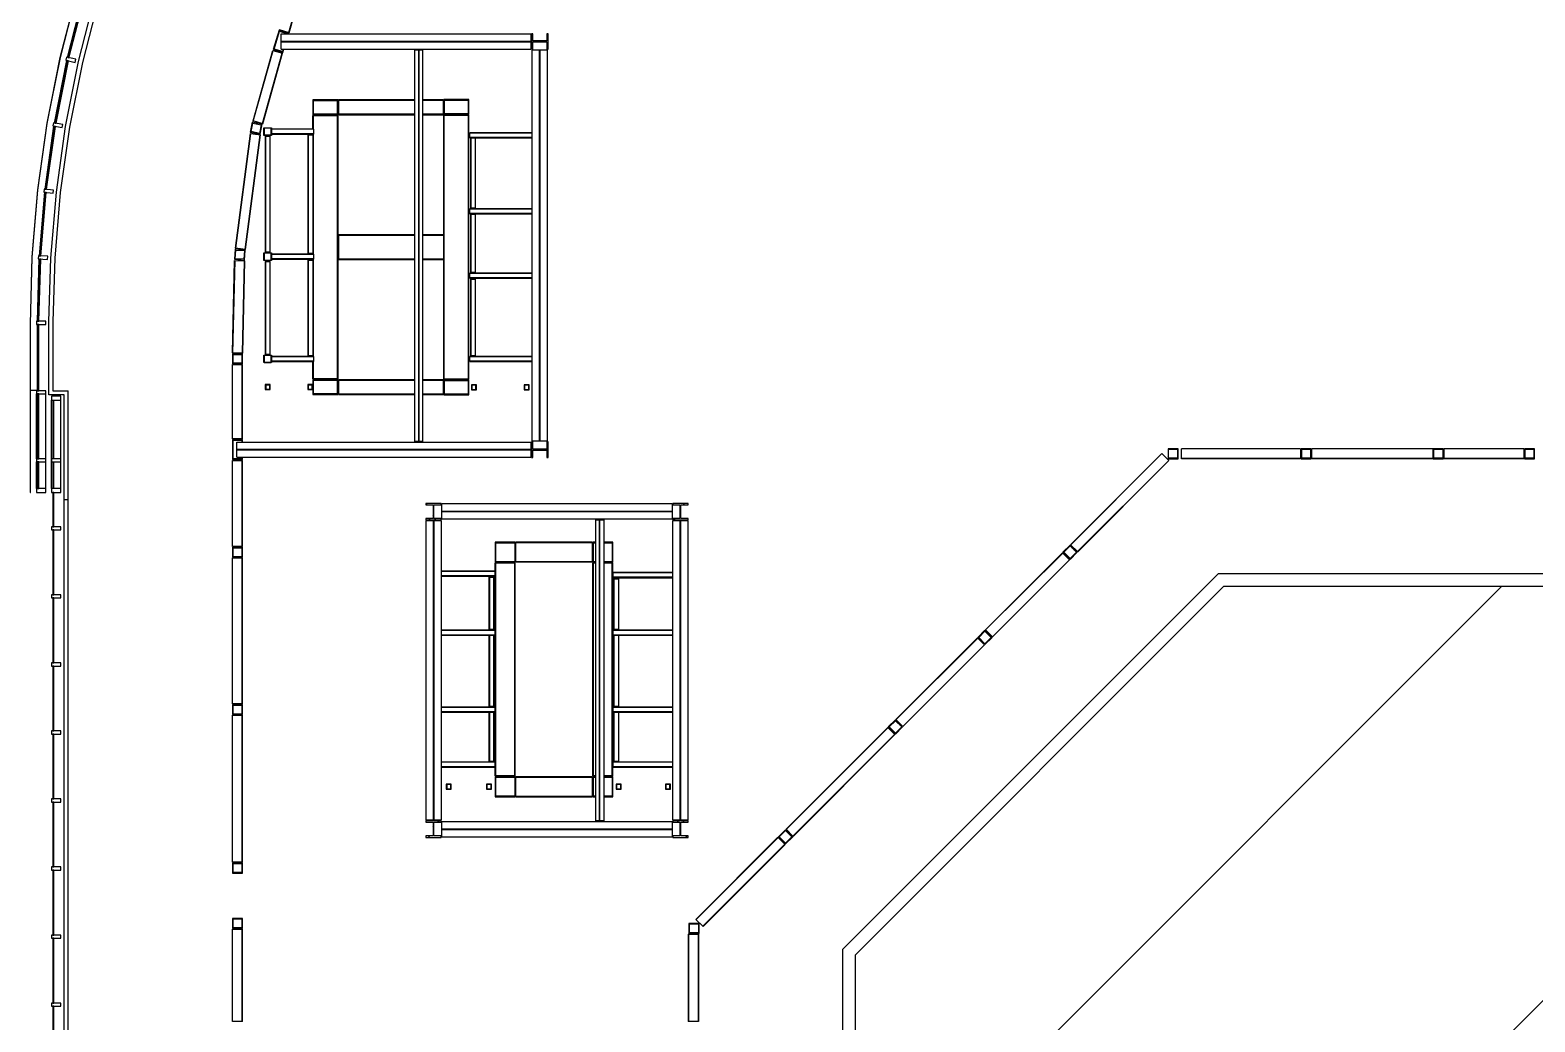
# Model space of a CAD drawing. Header units: inches. Extents: x -60 to 5673, y -29 to 4299.
# Drawn here: x -60 to 1135, y 2747 to 3535 of the extents above; entities that cross this region are included whole.
import ezdxf

# ---------------------------------------------------------------- set-up
doc = ezdxf.new("R2010")
doc.units = ezdxf.units.IN
doc.header["$LTSCALE"] = 96
doc.header["$MEASUREMENT"] = 0
for name, color, linetype in [('A-GLAZ', 2, 'Continuous'), ('A-ROOF-LEVL-THIN', 1, 'Continuous'), ('A-WALL-FULL', 6, 'Continuous')]:
    doc.layers.add(name, color=color, linetype=linetype)
pattern_1 = [(45, (-0.0004, -0.0002), (-9.503515, 9.503515), []), (45, (-0.0004, 14.4), (-9.503515, 9.503515), [])]

msp = doc.modelspace()

# ---------------------------------------------------------------- hatches: boundary and pattern name
at = {"layer": 'A-ROOF-LEVL-THIN'}
h = msp.add_hatch(dxfattribs=at)
h.set_pattern_fill('FP_58', color=256, style=0, pattern_type=2)
h.set_pattern_definition([(45, (0.0003, -2e-06), (-9.503515, 9.503515), []), (45, (0.0003, 14.4), (-9.503515, 9.503515), [])])
h.paths.add_polyline_path([(851.6, 3194.3), (851.6, 3202.3), (843.6, 3202.3), (843.6, 3194.3)], flags=0)
h.paths.add_polyline_path([(844.1, 3194.8), (844.1, 3201.9), (851.1, 3201.9), (851.1, 3194.8)], flags=0)
h = msp.add_hatch(dxfattribs=at)
h.set_pattern_fill('FP_76', color=256, style=0, pattern_type=2)
h.set_pattern_definition([(45, (-0.0003, -2e-06), (-9.503515, 9.503515), []), (45, (-0.0003, 14.4), (-9.503515, 9.503515), [])])
h.paths.add_polyline_path([(254.4, 3145.8), (266.7, 3145.8), (266.7, 3146.9), (260.9, 3146.9), (260.9, 3157.8), (266.7, 3157.8), (266.7, 3158.9), (254.4, 3158.9), (254.4, 3157.8), (260.2, 3157.8), (260.2, 3146.9), (254.4, 3146.9)], flags=0)
h = msp.add_hatch(dxfattribs=at)
h.set_pattern_fill('FP_77', color=256, style=0, pattern_type=2)
h.set_pattern_definition([(45, (-0.0003, -2e-06), (-9.503515, 9.503515), []), (45, (-0.0003, 14.4), (-9.503515, 9.503515), [])])
h.paths.add_polyline_path([(450.4, 3145.8), (462.7, 3145.8), (462.7, 3146.9), (456.9, 3146.9), (456.9, 3157.8), (462.7, 3157.8), (462.7, 3158.9), (450.4, 3158.9), (450.4, 3157.8), (456.2, 3157.8), (456.2, 3146.9), (450.4, 3146.9)], flags=0)
h = msp.add_hatch(dxfattribs=at)
h.set_pattern_fill('FP_13', color=256, style=0, pattern_type=2)
h.set_pattern_definition([(45, (-0.0004, -2e-06), (-9.503515, 9.503515), []), (45, (-0.0004, 14.4), (-9.503515, 9.503515), [])])
h.paths.add_polyline_path([(108.9, 3116.1), (108.9, 3124.1), (100.9, 3124.1), (100.9, 3116.1)], flags=0)
h.paths.add_polyline_path([(108.4, 3116.5), (101.4, 3116.5), (101.4, 3123.6), (108.4, 3123.6)], flags=0)
h = msp.add_hatch(dxfattribs=at)
h.set_pattern_fill('FP_20', color=256, style=0, pattern_type=2)
h.set_pattern_definition([(45, (-0.0004, 0.0005), (-9.503515, 9.503515), []), (45, (-0.0004, 14.4), (-9.503515, 9.503515), [])])
h.paths.add_polyline_path([(108.9, 2991.2), (108.9, 2999.2), (100.9, 2999.2), (100.9, 2991.2)], flags=0)
h.paths.add_polyline_path([(101.4, 2991.7), (101.4, 2998.7), (108.4, 2998.7), (108.4, 2991.7)], flags=0)
h = msp.add_hatch(dxfattribs=at)
h.set_pattern_fill('FP_55', color=256, angle=45, style=0, pattern_type=2)
h.set_pattern_definition([(45, (-3e-05, -0.0006), (-9.503515, 9.503515), []), (45, (-3e-05, 14.4), (-9.503515, 9.503515), [])])
h.paths.add_polyline_path([(627.2, 2975.7), (632.9, 2981.4), (627.2, 2987.1), (621.5, 2981.4)], flags=0)
h.paths.add_polyline_path([(627.2, 2976.4), (622.2, 2981.4), (627.2, 2986.4), (632.2, 2981.4)], flags=0)
h = msp.add_hatch(dxfattribs=at)
h.set_pattern_fill('FP_79', color=256, style=0, pattern_type=2)
h.set_pattern_definition([(45, (-0.0003, -2e-06), (-9.503515, 9.503515), []), (45, (-0.0003, 14.4), (-9.503515, 9.503515), [])])
h.paths.add_polyline_path([(254.4, 2893.8), (266.7, 2893.8), (266.7, 2894.9), (260.9, 2894.9), (260.9, 2905.8), (266.7, 2905.8), (266.7, 2906.9), (254.4, 2906.9), (254.4, 2905.8), (260.2, 2905.8), (260.2, 2894.9), (254.4, 2894.9)], flags=0)
h = msp.add_hatch(dxfattribs=at)
h.set_pattern_fill('FP_78', color=256, style=0, pattern_type=2)
h.set_pattern_definition([(45, (-0.0003, -2e-06), (-9.503515, 9.503515), []), (45, (-0.0003, 14.4), (-9.503515, 9.503515), [])])
h.paths.add_polyline_path([(450.4, 2893.8), (462.7, 2893.8), (462.7, 2894.9), (456.9, 2894.9), (456.9, 2905.8), (462.7, 2905.8), (462.7, 2906.9), (450.4, 2906.9), (450.4, 2905.8), (456.2, 2905.8), (456.2, 2894.9), (450.4, 2894.9)], flags=0)
h = msp.add_hatch(dxfattribs=at)
h.set_pattern_fill('FP_54', color=256, angle=45, style=0, pattern_type=2)
h.set_pattern_definition([(45, (0.0006, -5e-05), (-9.503515, 9.503515), []), (45, (-0.0001, 14.4), (-9.503515, 9.503515), [])])
h.paths.add_polyline_path([(540, 2888.6), (545.7, 2894.2), (540, 2899.9), (534.3, 2894.2)], flags=0)
h.paths.add_polyline_path([(540, 2889.2), (535, 2894.2), (540, 2899.2), (545, 2894.2)], flags=0)
h = msp.add_hatch(dxfattribs=at)
h.set_pattern_fill('FP_19', color=256, style=0, pattern_type=2)
h.set_pattern_definition(pattern_1)
h.paths.add_polyline_path([(108.9, 2865.5), (108.9, 2873.5), (100.9, 2873.5), (100.9, 2865.5)], flags=0)
h.paths.add_polyline_path([(108.4, 2866), (101.4, 2866), (101.4, 2873.1), (108.4, 2873.1)], flags=0)
h = msp.add_hatch(dxfattribs=at)
h.set_pattern_fill('FP_94', color=256, style=0, pattern_type=2)
h.set_pattern_definition(pattern_1)
h.paths.add_polyline_path([(108.9, 2821.5), (108.9, 2829.5), (100.9, 2829.5), (100.9, 2821.5)], flags=0)
h.paths.add_polyline_path([(101.4, 2822), (101.4, 2829.1), (108.4, 2829.1), (108.4, 2822)], flags=0)

# ---------------------------------------------------------------- linework, layer by layer
at = {"layer": 'A-GLAZ'}
for p, q in [((-22.6, 3564.7), (-35.9, 3512.9)), ((-35.7, 3512.9), (-22.4, 3564.6)), ((-30, 3512.9), (-17.4, 3561.9)), ((-17.2, 3561.7), (-29.7, 3512.9)), ((-28.8, 3512.6), (-16.2, 3561.5)), ((-35.9, 3512.9), (-46.3, 3460.6)), ((-46, 3460.5), (-35.7, 3512.9)), ((-29.7, 3512.9), (-28.8, 3512.6)), ((-40.4, 3460.8), (-30.5, 3510.4)), ((-30.3, 3510.3), (-40.1, 3460.8)), ((-39.1, 3460.6), (-29.3, 3510.1)), ((-29.3, 3510.1), (-30.3, 3510.3)), ((-46.3, 3460.6), (-53.7, 3407.7)), ((-53.5, 3407.6), (-46, 3460.5)), ((-47.8, 3408.3), (-40.8, 3458.4)), ((-40.6, 3458.2), (-47.6, 3408.3)), ((-46.6, 3408.2), (-39.6, 3458.1)), ((-39.6, 3458.1), (-40.6, 3458.2)), ((-40.1, 3460.8), (-39.1, 3460.6)), ((-53.7, 3407.7), (-58.2, 3354.5)), ((-57.9, 3354.4), (-53.5, 3407.6)), ((-52.3, 3355.4), (-48.1, 3405.8)), ((-47.9, 3405.7), (-52.1, 3355.4)), ((-51.1, 3355.3), (-46.9, 3405.6)), ((-46.9, 3405.6), (-47.9, 3405.7)), ((-47.6, 3408.3), (-46.6, 3408.2)), ((-58.2, 3354.5), (-59.7, 3301.2)), ((-59.4, 3301.2), (-57.9, 3354.4)), ((-53.9, 3303.4), (-52.5, 3352.9)), ((-52.2, 3352.8), (-53.7, 3303.5)), ((-52.7, 3303.4), (-51.2, 3352.8)), ((-51.2, 3352.8), (-52.2, 3352.8)), ((-52.1, 3355.4), (-51.1, 3355.3)), ((-59.7, 3301.2), (-59.7, 3167.4)), ((-59.4, 3167.4), (-59.4, 3301.2)), ((-54.7, 3303.4), (-54.7, 3300.9)), ((-47.2, 3303.4), (-54.7, 3303.4)), ((-54.7, 3300.9), (-47.2, 3300.9)), ((-53.9, 3248.3), (-53.9, 3300.9)), ((-53.7, 3303.5), (-52.7, 3303.4)), ((-52.7, 3300.9), (-53.7, 3300.9)), ((-53.7, 3300.9), (-53.7, 3248.3)), ((-52.7, 3248.3), (-52.7, 3300.9)), ((-47.2, 3300.9), (-47.2, 3303.4)), ((-59.4, 3248.8), (-54.7, 3248.8)), ((-54.7, 3248.3), (-54.7, 3248.8)), ((-54.7, 3248.3), (-54.7, 3245.8)), ((-47.2, 3248.3), (-54.7, 3248.3)), ((-54.7, 3194.3), (-54.7, 3245.8)), ((-54.7, 3245.8), (-47.2, 3245.8)), ((-53.7, 3248.3), (-52.7, 3248.3)), ((-52.7, 3245.8), (-53.7, 3245.8)), ((-53.7, 3245.8), (-53.7, 3194.3)), ((-52.7, 3194.3), (-52.7, 3245.8)), ((-47.2, 3245.8), (-47.2, 3248.3)), ((-47.2, 3194.3), (-47.2, 3245.8)), ((-35.2, 3244), (-42.7, 3244)), ((-42.7, 3244), (-42.7, 3240.7)), ((-42.7, 3170.7), (-42.7, 3240.7)), ((-42.7, 3240.7), (-35.2, 3240.7)), ((-41.7, 3240.7), (-41.7, 3194.3)), ((-40.7, 3194.3), (-40.7, 3240.7)), ((-35.2, 3240.7), (-35.2, 3244)), ((-35.2, 3170.7), (-35.2, 3240.7)), ((-54.7, 3194.3), (-54.7, 3191.8)), ((-47.2, 3194.3), (-54.7, 3194.3)), ((-54.7, 3191.8), (-47.2, 3191.8)), ((-54.7, 3170.7), (-54.7, 3191.8)), ((-53.7, 3194.3), (-52.7, 3194.3)), ((-52.7, 3191.8), (-53.7, 3191.8)), ((-53.7, 3191.8), (-53.7, 3170.7)), ((-52.7, 3170.7), (-52.7, 3191.8)), ((-47.2, 3191.8), (-47.2, 3194.3)), ((-47.2, 3170.7), (-47.2, 3191.8)), ((-42.7, 3194.3), (-42.7, 3191.8)), ((-35.2, 3194.3), (-42.7, 3194.3)), ((-42.7, 3191.8), (-35.2, 3191.8)), ((-41.7, 3191.8), (-41.7, 3170.7)), ((-40.7, 3170.7), (-40.7, 3191.8)), ((-35.2, 3191.8), (-35.2, 3194.3)), ((-59.7, 3167.4), (-59.4, 3167.4)), ((-54.7, 3170.7), (-54.7, 3167.4)), ((-47.2, 3170.7), (-54.7, 3170.7)), ((-54.7, 3167.4), (-47.2, 3167.4)), ((-53.7, 3170.7), (-52.7, 3170.7)), ((-47.2, 3167.4), (-47.2, 3170.7)), ((-35.2, 3170.7), (-42.7, 3170.7)), ((-42.7, 3170.7), (-42.7, 3167.4)), ((-42.7, 3167.4), (-35.2, 3167.4)), ((-40.7, 3167.4), (-41.7, 3167.4)), ((-41.7, 3167.4), (-41.7, 3140.3)), ((-40.7, 3140.3), (-40.7, 3167.4)), ((-35.2, 3167.4), (-35.2, 3170.7)), ((-41.7, 3140.3), (-40.7, 3140.3)), ((-40.7, 3137.8), (-41.7, 3137.8)), ((-41.7, 3137.8), (-41.7, 3086.3)), ((-40.7, 3086.3), (-40.7, 3137.8)), ((-41.7, 3086.3), (-40.7, 3086.3)), ((-40.7, 3083.8), (-41.7, 3083.8)), ((-41.7, 3083.8), (-41.7, 3032.3)), ((-40.7, 3032.3), (-40.7, 3083.8)), ((-41.7, 3032.3), (-40.7, 3032.3)), ((-40.7, 3029.8), (-41.7, 3029.8)), ((-41.7, 3029.8), (-41.7, 2978.3)), ((-40.7, 2978.3), (-40.7, 3029.8)), ((-41.7, 2978.3), (-40.7, 2978.3)), ((-40.7, 2975.8), (-41.7, 2975.8)), ((-41.7, 2975.8), (-41.7, 2924.3)), ((-40.7, 2924.3), (-40.7, 2975.8)), ((-41.7, 2924.3), (-40.7, 2924.3)), ((-40.7, 2921.8), (-41.7, 2921.8)), ((-41.7, 2921.8), (-41.7, 2870.3)), ((-40.7, 2870.3), (-40.7, 2921.8)), ((-41.7, 2870.3), (-40.7, 2870.3)), ((-40.7, 2867.8), (-41.7, 2867.8)), ((-41.7, 2867.8), (-41.7, 2816.3)), ((-40.7, 2816.3), (-40.7, 2867.8)), ((-41.7, 2816.3), (-40.7, 2816.3)), ((-40.7, 2813.8), (-41.7, 2813.8)), ((-41.7, 2813.8), (-41.7, 2762.3)), ((-40.7, 2762.3), (-40.7, 2813.8)), ((-41.7, 2762.3), (-40.7, 2762.3)), ((-40.7, 2759.8), (-41.7, 2759.8)), ((-41.7, 2759.8), (-41.7, 2708.3)), ((-40.7, 2708.3), (-40.7, 2759.8))]:
    msp.add_line(p, q, dxfattribs=at)
at = {"layer": 'A-GLAZ', "extrusion": (0, 0, -1)}
for p, q in [((-30.8, 3513), (-31.3, 3510.6)), ((-23.4, 3511.4), (-30.8, 3513)), ((-31.3, 3510.6), (-24, 3508.9)), ((-24, 3508.9), (-23.4, 3511.4)), ((-41.1, 3460.9), (-41.6, 3458.5)), ((-41.6, 3458.5), (-34.2, 3457.2)), ((-33.8, 3459.7), (-41.1, 3460.9)), ((-34.2, 3457.2), (-33.8, 3459.7)), ((-48.6, 3408.4), (-48.9, 3405.9)), ((-48.9, 3405.9), (-41.4, 3405)), ((-41.2, 3407.5), (-48.6, 3408.4)), ((-41.4, 3405), (-41.2, 3407.5)), ((-53.1, 3355.4), (-53.3, 3352.9)), ((-53.3, 3352.9), (-45.8, 3352.5)), ((-45.6, 3355), (-53.1, 3355.4)), ((-45.8, 3352.5), (-45.6, 3355)), ((-35.2, 3140.3), (-42.7, 3140.3)), ((-42.7, 3140.3), (-42.7, 3137.8)), ((-42.7, 3137.8), (-35.2, 3137.8)), ((-35.2, 3137.8), (-35.2, 3140.3)), ((-35.2, 3086.3), (-42.7, 3086.3)), ((-42.7, 3086.3), (-42.7, 3083.8)), ((-42.7, 3083.8), (-35.2, 3083.8)), ((-35.2, 3083.8), (-35.2, 3086.3)), ((-35.2, 3032.3), (-42.7, 3032.3)), ((-42.7, 3032.3), (-42.7, 3029.8)), ((-42.7, 3029.8), (-35.2, 3029.8)), ((-35.2, 3029.8), (-35.2, 3032.3)), ((-35.2, 2978.3), (-42.7, 2978.3)), ((-42.7, 2978.3), (-42.7, 2975.8)), ((-42.7, 2975.8), (-35.2, 2975.8)), ((-35.2, 2975.8), (-35.2, 2978.3)), ((-35.2, 2924.3), (-42.7, 2924.3)), ((-42.7, 2924.3), (-42.7, 2921.8)), ((-42.7, 2921.8), (-35.2, 2921.8)), ((-35.2, 2921.8), (-35.2, 2924.3)), ((-35.2, 2870.3), (-42.7, 2870.3)), ((-42.7, 2870.3), (-42.7, 2867.8)), ((-42.7, 2867.8), (-35.2, 2867.8)), ((-35.2, 2867.8), (-35.2, 2870.3)), ((-35.2, 2816.3), (-42.7, 2816.3)), ((-42.7, 2816.3), (-42.7, 2813.8)), ((-42.7, 2813.8), (-35.2, 2813.8)), ((-35.2, 2813.8), (-35.2, 2816.3)), ((-35.2, 2762.3), (-42.7, 2762.3)), ((-42.7, 2762.3), (-42.7, 2759.8)), ((-42.7, 2759.8), (-35.2, 2759.8)), ((-35.2, 2759.8), (-35.2, 2762.3))]:
    msp.add_line(p, q, dxfattribs=at)
at = {"layer": 'A-ROOF-LEVL-THIN'}
for p, q in [((145.7, 3532.6), (157.3, 3573.6)), ((145.9, 3532.5), (157.5, 3573.5)), ((138, 3534.5), (133.3, 3519.1)), ((134, 3519.5), (138.4, 3533.7)), ((145.6, 3532.1), (138, 3534.5)), ((145.9, 3532.5), (138.2, 3534.7)), ((138.4, 3533.7), (144.9, 3531.7)), ((139.6, 3519.5), (139.6, 3531.6)), ((139.6, 3531.6), (337.9, 3531.6)), ((139.6, 3525.8), (337.9, 3525.8)), ((139.6, 3525.3), (337.9, 3525.3)), ((144.9, 3531.7), (144.9, 3531.6)), ((145.5, 3531.6), (145.6, 3532.1)), ((337.9, 3531.6), (337.9, 3519.5)), ((338.4, 3531.7), (338.4, 3519.4)), ((339.5, 3531.7), (338.4, 3531.7)), ((338.4, 3531.5), (338.5, 3531.7)), ((338.4, 3526.9), (339.5, 3528)), ((339.5, 3525.9), (339.5, 3531.7)), ((350.4, 3525.9), (339.5, 3525.9)), ((339.5, 3519.4), (339.5, 3525.2)), ((339.5, 3525.2), (350.4, 3525.2)), ((351.5, 3531.7), (350.4, 3531.7)), ((350.4, 3531.7), (350.4, 3525.9)), ((350.4, 3524.5), (351.5, 3525.6)), ((350.4, 3525.2), (350.4, 3519.4)), ((351.5, 3519.4), (351.5, 3531.7)), ((117.3, 3462.4), (133, 3518.3)), ((117.5, 3462.3), (133.3, 3518.3)), ((124.7, 3460.3), (140.5, 3516.2)), ((125, 3460.2), (140.7, 3516.2)), ((133, 3518.3), (140.7, 3516.2)), ((133.3, 3519.1), (141, 3516.8)), ((140.6, 3517.5), (134, 3519.5)), ((135.3, 3518.5), (135.8, 3519)), ((138.8, 3517.5), (139.3, 3517.9)), ((139.6, 3519.5), (337.9, 3519.5)), ((141.2, 3519.5), (140.6, 3517.5)), ((141, 3516.8), (141.8, 3519.5)), ((245.6, 3519), (252.2, 3519)), ((245.6, 3208.1), (245.6, 3519)), ((248.8, 3208.1), (248.8, 3519)), ((249.1, 3208.1), (249.1, 3519)), ((252.2, 3208.1), (252.2, 3519)), ((338.4, 3519.4), (339.5, 3519.4)), ((338.9, 3518.9), (351, 3518.9)), ((338.9, 3208.2), (338.9, 3518.9)), ((344.7, 3208.2), (344.7, 3518.9)), ((345.1, 3208.2), (345.1, 3518.9)), ((350.4, 3519.9), (351.5, 3521)), ((350.4, 3519.4), (351.5, 3519.4)), ((351, 3208.2), (351, 3518.9)), ((184.8, 3479.2), (164.8, 3479.2)), ((164.8, 3479.2), (164.8, 3467.2)), ((165.4, 3467.8), (165.4, 3478.6)), ((165.4, 3478.6), (184.2, 3478.6)), ((184.2, 3478.6), (184.2, 3467.8)), ((184.8, 3467.2), (184.8, 3479.2)), ((185.3, 3467.4), (185.3, 3479.4)), ((185.3, 3479.4), (245.6, 3479.4)), ((185.3, 3478.8), (245.6, 3478.8)), ((252.2, 3479.4), (268.2, 3479.4)), ((252.2, 3478.8), (268.2, 3478.8)), ((268.2, 3479.4), (268.2, 3467.4)), ((288.7, 3479.5), (268.7, 3479.5)), ((268.7, 3479.5), (268.7, 3467.5)), ((269.3, 3468.1), (269.3, 3478.9)), ((269.3, 3478.9), (288.1, 3478.9)), ((288.1, 3478.9), (288.1, 3468.1)), ((288.7, 3467.5), (288.7, 3479.5)), ((164.8, 3467.2), (184.8, 3467.2)), ((164.8, 3466.7), (184.8, 3466.7)), ((164.8, 3456), (164.8, 3466.7)), ((165.3, 3456), (165.3, 3466.7)), ((184.2, 3467.8), (165.4, 3467.8)), ((184.3, 3257.7), (184.3, 3466.7)), ((184.8, 3257.7), (184.8, 3466.7)), ((185.3, 3468), (245.6, 3468)), ((185.3, 3467.4), (245.6, 3467.4)), ((252.2, 3468), (268.2, 3468)), ((252.2, 3467.4), (268.2, 3467.4)), ((268.7, 3467.5), (288.7, 3467.5)), ((268.7, 3467), (288.7, 3467)), ((268.7, 3257.5), (268.7, 3467)), ((269.1, 3257.5), (269.1, 3467)), ((288.1, 3468.1), (269.3, 3468.1)), ((288.2, 3257.5), (288.2, 3467)), ((288.7, 3257.5), (288.7, 3467)), ((103.4, 3361.5), (115.2, 3452.5)), ((103.6, 3361.5), (115.5, 3452.4)), ((116.7, 3461.4), (115.1, 3453.5)), ((115.1, 3453.5), (122.9, 3452)), ((115.2, 3452.5), (123.2, 3451.4)), ((115.6, 3456.3), (116.4, 3457)), ((115.8, 3454), (117.1, 3460.7)), ((122.5, 3452.6), (115.8, 3454)), ((124.5, 3459.8), (116.7, 3461.4)), ((117.1, 3460.7), (123.8, 3459.3)), ((125, 3460.2), (117.3, 3462.4)), ((119.6, 3460.2), (120, 3460.7)), ((123.8, 3459.3), (122.5, 3452.6)), ((122.9, 3452), (124.5, 3459.8)), ((125.9, 3457), (131.9, 3457)), ((125.9, 3451), (125.9, 3457)), ((126.1, 3456.8), (126.1, 3451.3)), ((131.7, 3456.8), (126.1, 3456.8)), ((131.7, 3451.3), (131.7, 3456.8)), ((131.9, 3457), (131.9, 3451)), ((165.4, 3456), (131.9, 3456)), ((165.4, 3455.8), (131.9, 3455.8)), ((165.4, 3452.3), (131.9, 3452.3)), ((165.4, 3456), (165.4, 3452)), ((289.4, 3449.1), (289.4, 3453.1)), ((338.9, 3453.1), (289.4, 3453.1)), ((338.9, 3452.8), (289.4, 3452.8)), ((111.1, 3360.5), (122.9, 3451.5)), ((111.3, 3360.5), (123.2, 3451.4)), ((131.9, 3451), (125.9, 3451)), ((126.1, 3451.3), (131.7, 3451.3)), ((126.9, 3450.3), (130.9, 3450.3)), ((126.9, 3450.3), (126.9, 3358.2)), ((127.1, 3450.3), (127.1, 3358.2)), ((130.7, 3450.3), (130.7, 3358.2)), ((130.9, 3358.2), (130.9, 3450.3)), ((131.9, 3452), (165.4, 3452)), ((160.9, 3451.3), (164.9, 3451.3)), ((160.9, 3451.3), (160.9, 3357.2)), ((161.1, 3451.3), (161.1, 3357.2)), ((164.7, 3451.3), (164.7, 3357.2)), ((164.8, 3451.3), (164.8, 3452)), ((164.9, 3357.2), (164.9, 3451.3)), ((165.3, 3356.8), (165.3, 3452)), ((338.9, 3449.3), (289.4, 3449.3)), ((289.4, 3449.1), (338.9, 3449.1)), ((289.9, 3449.4), (293.9, 3449.4)), ((289.9, 3449.4), (289.9, 3393.1)), ((290.1, 3449.4), (290.1, 3393.1)), ((293.7, 3449.4), (293.7, 3393.1)), ((293.9, 3393.1), (293.9, 3449.4)), ((289.4, 3388.7), (289.4, 3392.7)), ((338.9, 3392.7), (289.4, 3392.7)), ((338.9, 3392.4), (289.4, 3392.4)), ((293.9, 3393.1), (289.9, 3393.1)), ((338.9, 3388.9), (289.4, 3388.9)), ((289.4, 3388.7), (338.9, 3388.7)), ((289.9, 3388.4), (293.9, 3388.4)), ((289.9, 3388.4), (289.9, 3342.1)), ((290.1, 3388.4), (290.1, 3342.1)), ((293.7, 3388.4), (293.7, 3342.1)), ((293.9, 3342.1), (293.9, 3388.4)), ((185.3, 3352.4), (185.3, 3372.4)), ((185.3, 3372.4), (245.6, 3372.4)), ((185.3, 3371.9), (245.6, 3371.9)), ((252.2, 3372.4), (268.5, 3372.4)), ((252.2, 3371.9), (268.5, 3371.9)), ((268.5, 3372.4), (268.5, 3352.4)), ((103.1, 3360.6), (102.5, 3352.6)), ((111, 3360), (103.1, 3360.6)), ((103.1, 3353.1), (103.6, 3360)), ((111.3, 3360.5), (103.4, 3361.5)), ((103.6, 3360), (110.4, 3359.5)), ((109.4, 3359.6), (109.9, 3360.1)), ((110.4, 3359.5), (109.9, 3352.7)), ((110.5, 3352), (111, 3360)), ((125.9, 3357.8), (131.9, 3357.8)), ((125.9, 3351.8), (125.9, 3357.8)), ((126.1, 3357.5), (126.1, 3352)), ((131.7, 3357.5), (126.1, 3357.5)), ((130.9, 3358.2), (126.9, 3358.2)), ((131.7, 3352), (131.7, 3357.5)), ((131.9, 3357.8), (131.9, 3351.8)), ((165.4, 3356.8), (131.9, 3356.8)), ((164.9, 3357.2), (160.9, 3357.2)), ((164.8, 3356.8), (164.8, 3357.2)), ((165.4, 3356.8), (165.4, 3352.8)), ((101.1, 3278.3), (102.7, 3351.7)), ((101.3, 3278.2), (103, 3351.7)), ((102.5, 3352.7), (103.1, 3353.3)), ((102.5, 3352.6), (110.5, 3352)), ((102.7, 3351.7), (110.7, 3351.5)), ((109.9, 3352.7), (103.1, 3353.1)), ((106.7, 3352.3), (107.2, 3352.8)), ((108.8, 3278.1), (110.5, 3351.5)), ((109.1, 3278.1), (110.7, 3351.5)), ((110.2, 3355.8), (110.8, 3356.4)), ((131.9, 3351.8), (125.9, 3351.8)), ((126.1, 3352), (131.7, 3352)), ((126.9, 3351), (130.9, 3351)), ((126.9, 3351), (126.9, 3277.1)), ((127.1, 3351), (127.1, 3277.1)), ((130.7, 3351), (130.7, 3277.1)), ((130.9, 3277.1), (130.9, 3351)), ((165.4, 3356.5), (131.9, 3356.5)), ((165.4, 3353), (131.9, 3353)), ((131.9, 3352.8), (165.4, 3352.8)), ((160.9, 3352), (164.9, 3352)), ((160.9, 3352), (160.9, 3276.1)), ((161.1, 3352), (161.1, 3276.1)), ((164.7, 3352), (164.7, 3276.1)), ((164.8, 3352), (164.8, 3352.8)), ((164.9, 3276.1), (164.9, 3352)), ((165.3, 3275.6), (165.3, 3352.8)), ((185.3, 3352.9), (245.6, 3352.9)), ((185.3, 3352.4), (245.6, 3352.4)), ((252.2, 3352.9), (268.5, 3352.9)), ((252.2, 3352.4), (268.5, 3352.4)), ((289.4, 3337.7), (289.4, 3341.7)), ((338.9, 3341.7), (289.4, 3341.7)), ((338.9, 3341.4), (289.4, 3341.4)), ((338.9, 3337.9), (289.4, 3337.9)), ((289.4, 3337.7), (338.9, 3337.7)), ((293.9, 3342.1), (289.9, 3342.1)), ((289.9, 3336.9), (293.9, 3336.9)), ((289.9, 3336.9), (289.9, 3276.1)), ((290.1, 3336.9), (290.1, 3276.1)), ((293.7, 3336.9), (293.7, 3276.1)), ((293.9, 3276.1), (293.9, 3336.9)), ((108.9, 3277.6), (100.9, 3277.6)), ((100.9, 3277.6), (100.9, 3269.6)), ((100.9, 3275.1), (101.5, 3275.7)), ((109.1, 3278.1), (101.1, 3278.3)), ((101.5, 3277), (108.3, 3277)), ((101.5, 3270.2), (101.5, 3277)), ((102.8, 3277), (103.4, 3277.6)), ((107.4, 3277), (108, 3277.6)), ((108.3, 3277), (108.3, 3270.2)), ((108.9, 3269.6), (108.9, 3277.6)), ((125.9, 3276.6), (131.9, 3276.6)), ((125.9, 3270.6), (125.9, 3276.6)), ((126.1, 3276.3), (126.1, 3270.8)), ((131.7, 3276.3), (126.1, 3276.3)), ((130.9, 3277.1), (126.9, 3277.1)), ((131.7, 3270.8), (131.7, 3276.3)), ((131.9, 3276.6), (131.9, 3270.6)), ((165.4, 3275.6), (131.9, 3275.6)), ((165.4, 3275.3), (131.9, 3275.3)), ((164.9, 3276.1), (160.9, 3276.1)), ((164.8, 3275.6), (164.8, 3276.1)), ((165.4, 3275.6), (165.4, 3271.6)), ((289.4, 3271.6), (289.4, 3275.6)), ((338.9, 3275.6), (289.4, 3275.6)), ((338.9, 3275.3), (289.4, 3275.3)), ((293.9, 3276.1), (289.9, 3276.1)), ((100.9, 3270.5), (101.5, 3271.1)), ((100.9, 3269.6), (108.9, 3269.6)), ((100.9, 3269.1), (108.9, 3269.1)), ((100.9, 3210), (100.9, 3269.1)), ((101.1, 3210), (101.1, 3269.1)), ((108.3, 3270.2), (101.5, 3270.2)), ((108.7, 3210), (108.7, 3269.1)), ((108.9, 3210), (108.9, 3269.1)), ((131.9, 3270.6), (125.9, 3270.6)), ((126.1, 3270.8), (131.7, 3270.8)), ((165.4, 3271.8), (131.9, 3271.8)), ((131.9, 3271.6), (165.4, 3271.6)), ((164.8, 3257.7), (164.8, 3271.6)), ((165.3, 3257.7), (165.3, 3271.6)), ((338.9, 3271.8), (289.4, 3271.8)), ((289.4, 3271.6), (338.9, 3271.6)), ((131, 3253.2), (127, 3253.2)), ((127, 3253.2), (127, 3249.2)), ((127, 3249.2), (131, 3249.2)), ((127.4, 3252.8), (127.4, 3249.5)), ((130.7, 3252.8), (127.4, 3252.8)), ((127.4, 3249.5), (130.7, 3249.5)), ((130.7, 3249.5), (130.7, 3252.8)), ((131, 3249.2), (131, 3253.2)), ((164.7, 3253.2), (160.7, 3253.2)), ((160.7, 3253.2), (160.7, 3249.2)), ((160.7, 3249.2), (164.7, 3249.2)), ((161, 3252.8), (161, 3249.5)), ((164.3, 3252.8), (161, 3252.8)), ((161, 3249.5), (164.3, 3249.5)), ((164.3, 3249.5), (164.3, 3252.8)), ((164.7, 3249.2), (164.7, 3253.2)), ((184.8, 3257.7), (164.8, 3257.7)), ((184.8, 3257.2), (164.8, 3257.2)), ((164.8, 3257.2), (164.8, 3245.2)), ((165.4, 3245.8), (165.4, 3256.6)), ((165.4, 3256.6), (184.2, 3256.6)), ((184.2, 3256.6), (184.2, 3245.8)), ((184.8, 3245.2), (184.8, 3257.2)), ((185.3, 3245.2), (185.3, 3257.2)), ((185.3, 3257.2), (245.6, 3257.2)), ((185.3, 3256.6), (245.6, 3256.6)), ((252.2, 3257.2), (268.2, 3257.2)), ((252.2, 3256.6), (268.2, 3256.6)), ((268.2, 3257.2), (268.2, 3245.2)), ((288.7, 3257.5), (268.7, 3257.5)), ((288.7, 3257), (268.7, 3257)), ((268.7, 3257), (268.7, 3245)), ((269.3, 3245.6), (269.3, 3256.4)), ((269.3, 3256.4), (288.1, 3256.4)), ((288.1, 3256.4), (288.1, 3245.6)), ((288.7, 3245), (288.7, 3257)), ((294.6, 3253), (290.6, 3253)), ((290.6, 3253), (290.6, 3249)), ((290.9, 3252.7), (290.9, 3249.4)), ((294.2, 3252.7), (290.9, 3252.7)), ((290.9, 3249.4), (294.2, 3249.4)), ((294.2, 3249.4), (294.2, 3252.7)), ((294.6, 3249), (294.6, 3253)), ((336.6, 3253), (332.6, 3253)), ((332.6, 3253), (332.6, 3249)), ((332.9, 3252.7), (332.9, 3249.4)), ((336.2, 3252.7), (332.9, 3252.7)), ((332.9, 3249.4), (336.2, 3249.4)), ((336.2, 3249.4), (336.2, 3252.7)), ((336.6, 3249), (336.6, 3253)), ((164.8, 3245.2), (184.8, 3245.2)), ((184.2, 3245.8), (165.4, 3245.8)), ((185.3, 3245.8), (245.6, 3245.8)), ((185.3, 3245.2), (245.6, 3245.2)), ((252.2, 3245.8), (268.2, 3245.8)), ((252.2, 3245.2), (268.2, 3245.2)), ((268.7, 3245), (288.7, 3245)), ((288.1, 3245.6), (269.3, 3245.6)), ((290.6, 3249), (294.6, 3249)), ((332.6, 3249), (336.6, 3249)), ((108.9, 3210), (100.9, 3210)), ((108.9, 3209.6), (100.9, 3209.6)), ((100.9, 3209.6), (100.9, 3193.6)), ((101.5, 3209), (108.3, 3209)), ((101.5, 3194.2), (101.5, 3209)), ((104.5, 3195.5), (104.5, 3207.6)), ((104.5, 3207.6), (337.9, 3207.6)), ((104.5, 3201.8), (337.9, 3201.8)), ((104.5, 3201.3), (337.9, 3201.3)), ((108.3, 3209), (108.3, 3207.6)), ((108.9, 3207.6), (108.9, 3209.6)), ((252.2, 3208.1), (245.6, 3208.1)), ((337.9, 3207.6), (337.9, 3195.5)), ((339.5, 3207.7), (338.4, 3207.7)), ((338.4, 3207.7), (338.4, 3195.4)), ((338.4, 3203.8), (339.5, 3204.9)), ((351, 3208.2), (338.9, 3208.2)), ((339.5, 3201.9), (339.5, 3207.7)), ((350.4, 3201.9), (339.5, 3201.9)), ((350.2, 3201.2), (351.5, 3202.5)), ((351.5, 3207.7), (350.4, 3207.7)), ((350.4, 3207.7), (350.4, 3201.9)), ((351.5, 3195.4), (351.5, 3207.7)), ((851.6, 3202.3), (843.6, 3202.3)), ((843.6, 3202.3), (843.6, 3194.3)), ((844.1, 3194.8), (844.1, 3201.9)), ((844.1, 3201.9), (851.1, 3201.9)), ((851.1, 3201.9), (851.1, 3194.8)), ((851.6, 3194.3), (851.6, 3202.3)), ((854.2, 3194.3), (854.2, 3202.3)), ((948.7, 3202.3), (854.2, 3202.3)), ((948.7, 3202.1), (854.2, 3202.1)), ((948.7, 3202.3), (948.7, 3194.3)), ((957.2, 3202.3), (949.2, 3202.3)), ((949.2, 3202.3), (949.2, 3194.3)), ((949.7, 3194.8), (949.7, 3201.9)), ((949.7, 3201.9), (956.7, 3201.9)), ((956.7, 3201.9), (956.7, 3194.8)), ((957.2, 3194.3), (957.2, 3202.3)), ((957.7, 3194.3), (957.7, 3202.3)), ((1053.7, 3202.3), (957.7, 3202.3)), ((1053.7, 3202.1), (957.7, 3202.1)), ((1053.7, 3202.3), (1053.7, 3194.3)), ((1062.2, 3202.3), (1054.2, 3202.3)), ((1054.2, 3202.3), (1054.2, 3194.3)), ((1054.2, 3202), (1054.5, 3202.3)), ((1054.7, 3194.8), (1054.7, 3201.9)), ((1054.7, 3201.9), (1061.8, 3201.9)), ((1058.7, 3201.9), (1059.1, 3202.3)), ((1061.8, 3201.9), (1061.8, 3194.8)), ((1062.2, 3194.3), (1062.2, 3202.3)), ((1062.7, 3194.3), (1062.7, 3202.3)), ((1126.1, 3202.3), (1062.7, 3202.3)), ((1126.1, 3202.1), (1062.7, 3202.1)), ((1126.1, 3202.3), (1126.1, 3194.3)), ((1134.6, 3202.3), (1126.6, 3202.3)), ((1126.6, 3202.3), (1126.6, 3194.3)), ((1127, 3194.8), (1127, 3201.9)), ((1127, 3201.9), (1134.1, 3201.9)), ((1130.1, 3201.9), (1130.6, 3202.3)), ((1134.1, 3201.9), (1134.1, 3194.8)), ((1134.1, 3201.3), (1134.6, 3201.7)), ((1134.6, 3194.3), (1134.6, 3202.3)), ((100.9, 3199.1), (101.5, 3199.6)), ((100.9, 3194.5), (101.5, 3195)), ((100.9, 3193.6), (108.9, 3193.6)), ((100.9, 3193), (108.9, 3193)), ((100.9, 3124.6), (100.9, 3193)), ((101.1, 3124.6), (101.1, 3193)), ((108.3, 3194.2), (101.5, 3194.2)), ((104.5, 3195.5), (337.9, 3195.5)), ((108.3, 3195.5), (108.3, 3194.2)), ((108.7, 3124.6), (108.7, 3193)), ((108.9, 3193.6), (108.9, 3195.5)), ((108.9, 3124.6), (108.9, 3193)), ((338.4, 3195.4), (339.5, 3195.4)), ((339.5, 3195.4), (339.5, 3201.2)), ((339.5, 3201.2), (350.4, 3201.2)), ((350.4, 3201.2), (350.4, 3195.4)), ((350.4, 3196.8), (351.5, 3197.9)), ((350.4, 3195.4), (351.5, 3195.4)), ((838.7, 3198.5), (766.2, 3126.1)), ((838.8, 3198.4), (766.4, 3125.9)), ((844.2, 3193), (771.7, 3120.6)), ((844.3, 3192.9), (771.9, 3120.4)), ((838.7, 3198.5), (844.3, 3192.9)), ((843.6, 3194.3), (851.6, 3194.3)), ((851.1, 3194.8), (844.1, 3194.8)), ((948.7, 3194.6), (854.2, 3194.6)), ((948.7, 3194.3), (854.2, 3194.3)), ((949.2, 3194.3), (957.2, 3194.3)), ((956.7, 3194.8), (949.7, 3194.8)), ((951.5, 3194.3), (952, 3194.8)), ((956.1, 3194.3), (956.6, 3194.8)), ((956.7, 3199.6), (957.2, 3200)), ((956.7, 3195), (957.2, 3195.4)), ((1053.7, 3194.6), (957.7, 3194.6)), ((1053.7, 3194.3), (957.7, 3194.3)), ((1054.2, 3197.4), (1054.7, 3197.9)), ((1054.2, 3194.3), (1062.2, 3194.3)), ((1061.8, 3194.8), (1054.7, 3194.8)), ((1126.1, 3194.6), (1062.7, 3194.6)), ((1126.1, 3194.3), (1062.7, 3194.3)), ((1126.6, 3198.3), (1127, 3198.8)), ((1126.6, 3194.3), (1134.6, 3194.3)), ((1134.1, 3194.8), (1127, 3194.8)), ((1127.2, 3194.3), (1127.6, 3194.8)), ((266.7, 3158.9), (254.4, 3158.9)), ((254.4, 3158.9), (254.4, 3157.8)), ((254.4, 3157.8), (260.2, 3157.8)), ((260.2, 3157.8), (260.2, 3146.9)), ((260.9, 3146.9), (260.9, 3157.8)), ((260.9, 3157.8), (266.7, 3157.8)), ((266.7, 3157.8), (266.7, 3158.9)), ((267.2, 3146.3), (267.2, 3158.4)), ((449.9, 3158.4), (267.2, 3158.4)), ((449.9, 3158.4), (449.9, 3146.3)), ((462.7, 3158.9), (450.4, 3158.9)), ((450.4, 3158.9), (450.4, 3157.8)), ((450.4, 3157.8), (456.2, 3157.8)), ((456.2, 3157.8), (456.2, 3146.9)), ((456.9, 3146.9), (456.9, 3157.8)), ((456.9, 3157.8), (462.7, 3157.8)), ((462.7, 3157.8), (462.7, 3158.9)), ((260.2, 3146.9), (254.4, 3146.9)), ((254.4, 3146.9), (254.4, 3145.8)), ((254.4, 3145.8), (266.7, 3145.8)), ((254.5, 3145.3), (266.6, 3145.3)), ((254.5, 3145.3), (254.5, 2907.4)), ((260.3, 3145.3), (260.3, 2907.4)), ((260.8, 3145.3), (260.8, 2907.4)), ((266.7, 3146.9), (260.9, 3146.9)), ((266.6, 3145.3), (266.6, 2907.4)), ((266.7, 3145.8), (266.7, 3146.9)), ((449.9, 3152.5), (267.2, 3152.5)), ((449.9, 3152.1), (267.2, 3152.1)), ((449.9, 3146.3), (267.2, 3146.3)), ((389.3, 3145.8), (395.9, 3145.8)), ((389.3, 2906.9), (389.3, 3145.8)), ((392.4, 2906.9), (392.4, 3145.8)), ((392.7, 2906.9), (392.7, 3145.8)), ((395.9, 2906.9), (395.9, 3145.8)), ((456.2, 3146.9), (450.4, 3146.9)), ((450.4, 3146.9), (450.4, 3145.8)), ((450.4, 3145.8), (462.7, 3145.8)), ((450.5, 3145.3), (462.6, 3145.3)), ((450.5, 2907.4), (450.5, 3145.3)), ((456.3, 2907.4), (456.3, 3145.3)), ((456.8, 2907.4), (456.8, 3145.3)), ((462.7, 3146.9), (456.9, 3146.9)), ((462.6, 2907.4), (462.6, 3145.3)), ((462.7, 3145.8), (462.7, 3146.9)), ((108.9, 3124.6), (100.9, 3124.6)), ((108.9, 3124.1), (100.9, 3124.1)), ((100.9, 3124.1), (100.9, 3116.1)), ((101.4, 3116.5), (101.4, 3123.6)), ((101.4, 3123.6), (108.4, 3123.6)), ((108.4, 3123.6), (108.4, 3116.5)), ((108.9, 3116.1), (108.9, 3124.1)), ((325.5, 3128.1), (309.5, 3128.1)), ((309.5, 3128.1), (309.5, 3112.1)), ((310, 3112.5), (310, 3127.6)), ((310, 3127.6), (325, 3127.6)), ((325, 3127.6), (325, 3112.5)), ((325.5, 3112.1), (325.5, 3128.1)), ((326, 3112.1), (326, 3128.1)), ((386.5, 3128.1), (326, 3128.1)), ((386.5, 3127.6), (326, 3127.6)), ((386.5, 3128.1), (386.5, 3112.1)), ((389.3, 3128.1), (387, 3128.1)), ((387, 3128.1), (387, 3112.1)), ((387.5, 3112.5), (387.5, 3127.6)), ((387.5, 3127.6), (389.3, 3127.6)), ((403, 3128.1), (395.9, 3128.1)), ((395.9, 3127.6), (402.5, 3127.6)), ((402.5, 3127.6), (402.5, 3112.5)), ((403, 3112.1), (403, 3128.1)), ((759.8, 3119.7), (698.7, 3058.5)), ((760, 3119.5), (698.8, 3058.4)), ((759.8, 3119.7), (765.5, 3114.1)), ((765.9, 3125.7), (760.2, 3120.1)), ((760.2, 3120.1), (765.9, 3114.4)), ((760.9, 3120.1), (765.9, 3125.1)), ((765.9, 3115.1), (760.9, 3120.1)), ((761.7, 3118.6), (762, 3118.9)), ((771.5, 3120.1), (765.9, 3125.7)), ((765.9, 3125.1), (770.9, 3120.1)), ((765.9, 3114.4), (771.5, 3120.1)), ((770.9, 3120.1), (765.9, 3115.1)), ((771.9, 3120.4), (766.2, 3126.1)), ((767, 3123.9), (767.4, 3124.2)), ((769.3, 3121.6), (769.7, 3121.9)), ((100.9, 3116.1), (108.9, 3116.1)), ((100.9, 3115.6), (108.9, 3115.6)), ((100.9, 2999.7), (100.9, 3115.6)), ((101.1, 2999.7), (101.1, 3115.6)), ((108.4, 3116.5), (101.4, 3116.5)), ((108.7, 2999.7), (108.7, 3115.6)), ((108.9, 2999.7), (108.9, 3115.6)), ((309.5, 3112.1), (325.5, 3112.1)), ((309.5, 3111.6), (325.5, 3111.6)), ((309.5, 2942.6), (309.5, 3111.6)), ((325, 3112.5), (310, 3112.5)), ((310, 2942.6), (310, 3111.6)), ((325, 2942.6), (325, 3111.6)), ((325.5, 2942.6), (325.5, 3111.6)), ((386.5, 3112.5), (326, 3112.5)), ((386.5, 3112.1), (326, 3112.1)), ((387, 3112.1), (389.3, 3112.1)), ((387, 3111.6), (389.3, 3111.6)), ((387, 2942.6), (387, 3111.6)), ((389.3, 3112.5), (387.5, 3112.5)), ((387.5, 2942.6), (387.5, 3111.6)), ((402.5, 3112.5), (395.9, 3112.5)), ((395.9, 3112.1), (403, 3112.1)), ((395.9, 3111.6), (403, 3111.6)), ((402.5, 2942.6), (402.5, 3111.6)), ((403, 2942.6), (403, 3111.6)), ((765.3, 3114.2), (704.2, 3053)), ((765.5, 3114.1), (704.3, 3052.9)), ((764, 3116.3), (764.3, 3116.6)), ((309.1, 3105.2), (266.6, 3105.2)), ((309.1, 3104.9), (266.6, 3104.9)), ((309.1, 3101.4), (266.6, 3101.4)), ((266.6, 3101.2), (309.1, 3101.2)), ((304.6, 3100.3), (308.6, 3100.3)), ((304.6, 3100.3), (304.6, 3058.7)), ((304.9, 3100.3), (304.9, 3058.7)), ((308.2, 3100.3), (308.2, 3058.7)), ((308.6, 3058.7), (308.6, 3100.3)), ((309.1, 3105.2), (309.1, 3101.2)), ((403.1, 3099.9), (403.1, 3103.9)), ((450.5, 3103.9), (403.1, 3103.9)), ((450.5, 3103.7), (403.1, 3103.7)), ((450.5, 3100.2), (403.1, 3100.2)), ((403.1, 3099.9), (450.5, 3099.9)), ((403.6, 3099.1), (407.6, 3099.1)), ((403.6, 3099.1), (403.6, 3058.7)), ((403.8, 3099.1), (403.8, 3058.7)), ((407.3, 3099.1), (407.3, 3058.7)), ((407.6, 3058.7), (407.6, 3099.1)), ((1108.7, 3093.1), (595.6, 2580)), ((309.1, 3058.2), (266.6, 3058.2)), ((309.1, 3057.9), (266.6, 3057.9)), ((308.6, 3058.7), (304.6, 3058.7)), ((309.1, 3058.2), (309.1, 3054.2)), ((403.1, 3054.2), (403.1, 3058.2)), ((450.5, 3058.2), (403.1, 3058.2)), ((450.5, 3057.9), (403.1, 3057.9)), ((407.6, 3058.7), (403.6, 3058.7)), ((698.3, 3058.2), (692.7, 3052.5)), ((704, 3052.5), (698.3, 3058.2)), ((704.3, 3052.9), (698.7, 3058.5)), ((309.1, 3054.4), (266.6, 3054.4)), ((266.6, 3054.2), (309.1, 3054.2)), ((304.6, 3054.4), (308.6, 3054.4)), ((304.6, 3054.4), (304.6, 2997.7)), ((304.9, 3054.4), (304.9, 2997.7)), ((308.2, 3054.4), (308.2, 2997.7)), ((308.6, 2997.7), (308.6, 3054.4)), ((450.5, 3054.4), (403.1, 3054.4)), ((403.1, 3054.2), (450.5, 3054.2)), ((403.6, 3054.4), (407.6, 3054.4)), ((403.6, 3054.4), (403.6, 2997.7)), ((403.8, 3054.4), (403.8, 2997.7)), ((407.3, 3054.4), (407.3, 2997.7)), ((407.6, 2997.7), (407.6, 3054.4)), ((692.3, 3052.2), (627.5, 2987.4)), ((692.5, 3052), (627.7, 2987.3)), ((697.8, 3046.7), (633, 2981.9)), ((698, 3046.5), (633.2, 2981.8)), ((692.3, 3052.2), (698, 3046.5)), ((692.7, 3052.5), (698.3, 3046.9)), ((693.3, 3052.5), (698.3, 3057.5)), ((698.3, 3047.5), (693.3, 3052.5)), ((694.2, 3051), (694.5, 3051.4)), ((696.5, 3048.7), (696.8, 3049.1)), ((698.3, 3057.5), (703.3, 3052.5)), ((698.3, 3046.9), (704, 3052.5)), ((703.3, 3052.5), (698.3, 3047.5)), ((699.5, 3056.4), (699.8, 3056.7)), ((701.8, 3054.1), (702.1, 3054.4)), ((108.9, 2999.7), (100.9, 2999.7)), ((108.9, 2999.2), (100.9, 2999.2)), ((100.9, 2999.2), (100.9, 2991.2)), ((101.4, 2991.7), (101.4, 2998.7)), ((101.4, 2998.7), (108.4, 2998.7)), ((108.4, 2998.7), (108.4, 2991.7)), ((108.9, 2991.2), (108.9, 2999.2)), ((100.9, 2991.2), (108.9, 2991.2)), ((100.9, 2990.7), (108.9, 2990.7)), ((100.9, 2874), (100.9, 2990.7)), ((101.1, 2874), (101.1, 2990.7)), ((108.4, 2991.7), (101.4, 2991.7)), ((108.7, 2874), (108.7, 2990.7)), ((108.9, 2874), (108.9, 2990.7)), ((309.1, 2997.2), (266.6, 2997.2)), ((309.1, 2997), (266.6, 2997)), ((309.1, 2993.4), (266.6, 2993.4)), ((266.6, 2993.2), (309.1, 2993.2)), ((308.6, 2997.7), (304.6, 2997.7)), ((304.6, 2993.4), (308.6, 2993.4)), ((304.6, 2993.4), (304.6, 2954.1)), ((304.9, 2993.4), (304.9, 2954.1)), ((308.2, 2993.4), (308.2, 2954.1)), ((308.6, 2954.1), (308.6, 2993.4)), ((309.1, 2997.2), (309.1, 2993.2)), ((403.1, 2993.2), (403.1, 2997.2)), ((450.5, 2997.2), (403.1, 2997.2)), ((450.5, 2997), (403.1, 2997)), ((450.5, 2993.4), (403.1, 2993.4)), ((403.1, 2993.2), (450.5, 2993.2)), ((407.6, 2997.7), (403.6, 2997.7)), ((403.6, 2993.4), (407.6, 2993.4)), ((403.6, 2993.4), (403.6, 2954.1)), ((403.8, 2993.4), (403.8, 2954.1)), ((407.3, 2993.4), (407.3, 2954.1)), ((407.6, 2954.1), (407.6, 2993.4)), ((627.2, 2987.1), (621.5, 2981.4)), ((622.2, 2981.4), (627.2, 2986.4)), ((632.9, 2981.4), (627.2, 2987.1)), ((627.2, 2986.4), (632.2, 2981.4)), ((633.2, 2981.8), (627.5, 2987.4)), ((621.2, 2981.1), (540.4, 2900.2)), ((621.4, 2980.9), (540.5, 2900.1)), ((626.7, 2975.6), (545.8, 2894.7)), ((626.8, 2975.4), (546, 2894.6)), ((621.2, 2981.1), (626.8, 2975.4)), ((621.5, 2981.4), (627.2, 2975.7)), ((627.2, 2976.4), (622.2, 2981.4)), ((627.2, 2975.7), (632.9, 2981.4)), ((632.2, 2981.4), (627.2, 2976.4)), ((309.1, 2953.6), (266.6, 2953.6)), ((309.1, 2953.4), (266.6, 2953.4)), ((308.6, 2954.1), (304.6, 2954.1)), ((309.1, 2953.6), (309.1, 2949.6)), ((403.1, 2949.6), (403.1, 2953.6)), ((450.5, 2953.6), (403.1, 2953.6)), ((450.5, 2953.4), (403.1, 2953.4)), ((407.6, 2954.1), (403.6, 2954.1)), ((309.1, 2949.9), (266.6, 2949.9)), ((266.6, 2949.6), (309.1, 2949.6)), ((325.5, 2942.6), (309.5, 2942.6)), ((325.5, 2942.1), (309.5, 2942.1)), ((309.5, 2942.1), (309.5, 2926.1)), ((310, 2926.6), (310, 2941.6)), ((310, 2941.6), (325, 2941.6)), ((325, 2941.6), (325, 2926.6)), ((325.5, 2926.1), (325.5, 2942.1)), ((326, 2926.1), (326, 2942.1)), ((326, 2942.1), (386.5, 2942.1)), ((326, 2941.6), (386.5, 2941.6)), ((386.5, 2942.1), (386.5, 2926.1)), ((389.3, 2942.6), (387, 2942.6)), ((389.3, 2942.1), (387, 2942.1)), ((387, 2942.1), (387, 2926.1)), ((387.5, 2926.6), (387.5, 2941.6)), ((387.5, 2941.6), (389.3, 2941.6)), ((403, 2942.6), (395.9, 2942.6)), ((403, 2942.1), (395.9, 2942.1)), ((395.9, 2941.6), (402.5, 2941.6)), ((402.5, 2941.6), (402.5, 2926.6)), ((403, 2926.1), (403, 2942.1)), ((450.5, 2949.9), (403.1, 2949.9)), ((403.1, 2949.6), (450.5, 2949.6)), ((274.7, 2936.1), (270.7, 2936.1)), ((270.7, 2936.1), (270.7, 2932.1)), ((270.7, 2932.1), (274.7, 2932.1)), ((271.1, 2935.8), (271.1, 2932.4)), ((274.4, 2935.8), (271.1, 2935.8)), ((271.1, 2932.4), (274.4, 2932.4)), ((274.4, 2932.4), (274.4, 2935.8)), ((274.7, 2932.1), (274.7, 2936.1)), ((306.5, 2936.1), (302.5, 2936.1)), ((302.5, 2936.1), (302.5, 2932.1)), ((302.5, 2932.1), (306.5, 2932.1)), ((302.8, 2935.8), (302.8, 2932.4)), ((306.2, 2935.8), (302.8, 2935.8)), ((302.8, 2932.4), (306.2, 2932.4)), ((306.2, 2932.4), (306.2, 2935.8)), ((306.5, 2932.1), (306.5, 2936.1)), ((325, 2926.6), (310, 2926.6)), ((326, 2926.6), (386.5, 2926.6)), ((389.3, 2926.6), (387.5, 2926.6)), ((402.5, 2926.6), (395.9, 2926.6)), ((409.6, 2936.1), (405.6, 2936.1)), ((405.6, 2936.1), (405.6, 2932.1)), ((405.6, 2932.1), (409.6, 2932.1)), ((405.9, 2935.8), (405.9, 2932.4)), ((409.2, 2935.8), (405.9, 2935.8)), ((405.9, 2932.4), (409.2, 2932.4)), ((409.2, 2932.4), (409.2, 2935.8)), ((409.6, 2932.1), (409.6, 2936.1)), ((448.6, 2936.1), (444.6, 2936.1)), ((444.6, 2936.1), (444.6, 2932.1)), ((444.6, 2932.1), (448.6, 2932.1)), ((444.9, 2935.8), (444.9, 2932.4)), ((448.2, 2935.8), (444.9, 2935.8)), ((444.9, 2932.4), (448.2, 2932.4)), ((448.2, 2932.4), (448.2, 2935.8)), ((448.6, 2932.1), (448.6, 2936.1)), ((309.5, 2926.1), (325.5, 2926.1)), ((326, 2926.1), (386.5, 2926.1)), ((387, 2926.1), (389.3, 2926.1)), ((395.9, 2926.1), (403, 2926.1)), ((266.7, 2906.9), (254.4, 2906.9)), ((254.4, 2906.9), (254.4, 2905.8)), ((254.4, 2905.8), (260.2, 2905.8)), ((266.6, 2907.4), (254.5, 2907.4)), ((260.2, 2905.8), (260.2, 2894.9)), ((260.9, 2894.9), (260.9, 2905.8)), ((260.9, 2905.8), (266.7, 2905.8)), ((266.7, 2905.8), (266.7, 2906.9)), ((267.2, 2894.3), (267.2, 2906.4)), ((267.2, 2906.4), (449.9, 2906.4)), ((395.9, 2906.9), (389.3, 2906.9)), ((449.9, 2906.4), (449.9, 2894.3)), ((462.7, 2906.9), (450.4, 2906.9)), ((450.4, 2906.9), (450.4, 2905.8)), ((450.4, 2905.8), (456.2, 2905.8)), ((462.6, 2907.4), (450.5, 2907.4)), ((456.2, 2905.8), (456.2, 2894.9)), ((456.9, 2894.9), (456.9, 2905.8)), ((456.9, 2905.8), (462.7, 2905.8)), ((462.7, 2905.8), (462.7, 2906.9)), ((260.2, 2894.9), (254.4, 2894.9)), ((254.4, 2894.9), (254.4, 2893.8)), ((254.4, 2893.8), (266.7, 2893.8)), ((266.7, 2894.9), (260.9, 2894.9)), ((266.7, 2893.8), (266.7, 2894.9)), ((267.2, 2900.5), (449.9, 2900.5)), ((267.2, 2900.1), (449.9, 2900.1)), ((267.2, 2894.3), (449.9, 2894.3)), ((456.2, 2894.9), (450.4, 2894.9)), ((450.4, 2894.9), (450.4, 2893.8)), ((450.4, 2893.8), (462.7, 2893.8)), ((462.7, 2894.9), (456.9, 2894.9)), ((462.7, 2893.8), (462.7, 2894.9)), ((534, 2893.9), (468.9, 2828.7)), ((534.2, 2893.7), (469, 2828.6)), ((534, 2893.9), (539.6, 2888.2)), ((540, 2899.9), (534.3, 2894.2)), ((534.3, 2894.2), (540, 2888.6)), ((535, 2894.2), (540, 2899.2)), ((540, 2889.2), (535, 2894.2)), ((545.7, 2894.2), (540, 2899.9)), ((540, 2899.2), (545, 2894.2)), ((540, 2888.6), (545.7, 2894.2)), ((545, 2894.2), (540, 2889.2)), ((546, 2894.6), (540.4, 2900.2)), ((539.5, 2888.4), (474.3, 2823.2)), ((539.6, 2888.2), (474.5, 2823.1)), ((108.9, 2874), (100.9, 2874)), ((108.9, 2873.5), (100.9, 2873.5)), ((100.9, 2873.5), (100.9, 2865.5)), ((101.4, 2866), (101.4, 2873.1)), ((101.4, 2873.1), (108.4, 2873.1)), ((108.4, 2873.1), (108.4, 2866)), ((108.9, 2865.5), (108.9, 2873.5)), ((100.9, 2865.5), (108.9, 2865.5)), ((108.4, 2866), (101.4, 2866)), ((174.8, 1797.8), (1216.6, 2839.6)), ((108.9, 2829.5), (100.9, 2829.5)), ((100.9, 2829.5), (100.9, 2821.5)), ((100.9, 2821.5), (108.9, 2821.5)), ((100.9, 2821), (108.9, 2821)), ((100.9, 2747.6), (100.9, 2821)), ((101.1, 2747.6), (101.1, 2821)), ((101.4, 2822), (101.4, 2829.1)), ((101.4, 2829.1), (108.4, 2829.1)), ((108.4, 2822), (101.4, 2822)), ((108.4, 2829.1), (108.4, 2822)), ((108.7, 2747.6), (108.7, 2821)), ((108.9, 2821.5), (108.9, 2829.5)), ((108.9, 2747.6), (108.9, 2821)), ((463.3, 2825.5), (463.3, 2817.5)), ((471.3, 2825.5), (463.3, 2825.5)), ((463.3, 2820.2), (463.8, 2820.7)), ((463.8, 2825.1), (470.9, 2825.1)), ((463.8, 2818), (463.8, 2825.1)), ((468.2, 2825.1), (468.7, 2825.5)), ((474.5, 2823.1), (468.9, 2828.7)), ((470.9, 2825.1), (470.9, 2818)), ((470.9, 2823.1), (471.3, 2823.6)), ((471.3, 2817.5), (471.3, 2825.5)), ((462.8, 2817), (470.8, 2817)), ((462.8, 2817), (462.8, 2747.6)), ((463, 2817), (463, 2747.6)), ((463.3, 2817.5), (471.3, 2817.5)), ((470.9, 2818), (463.8, 2818)), ((465.3, 2817.5), (465.7, 2818)), ((470.6, 2817), (470.6, 2747.6)), ((470.8, 2817), (470.8, 2747.6)), ((108.9, 2747.6), (100.9, 2747.6)), ((470.8, 2747.6), (462.8, 2747.6))]:
    msp.add_line(p, q, dxfattribs=at)
at = {"layer": 'A-WALL-FULL'}
for p, q in [((-21.3, 3509.6), (-8.2, 3560.5)), ((-5.2, 3559.7), (-18.2, 3508.9)), ((-31.5, 3458), (-21.3, 3509.6)), ((-18.2, 3508.9), (-28.4, 3457.5)), ((-38.8, 3406), (-31.5, 3458)), ((-28.4, 3457.5), (-35.7, 3405.6)), ((-43.2, 3353.6), (-38.8, 3406)), ((-35.7, 3405.6), (-40.1, 3353.4)), ((-44.7, 3303.3), (-43.2, 3353.6)), ((-40.1, 3353.4), (-41.5, 3303.3)), ((-44.7, 3245.1), (-44.7, 3303.3)), ((-41.5, 3303.3), (-41.5, 3248.3)), ((-32.7, 3245.1), (-44.7, 3245.1)), ((-41.5, 3248.3), (-29.5, 3248.3)), ((-32.7, 2403.1), (-32.7, 3245.1)), ((-29.5, 2403.1), (-29.5, 3248.3)), ((-32.7, 3162.1), (-29.5, 3162.1)), ((883.8, 3103.3), (585.3, 2804.9)), ((883.8, 3103.3), (1832.3, 3103.3)), ((595.6, 2800.6), (888, 3093.1)), ((888, 3093.1), (1832.3, 3093.1)), ((585.3, 2804.9), (585.3, 2584.2)), ((595.6, 2580), (595.6, 2800.6))]:
    msp.add_line(p, q, dxfattribs=at)

doc.saveas('drawing.dxf')
